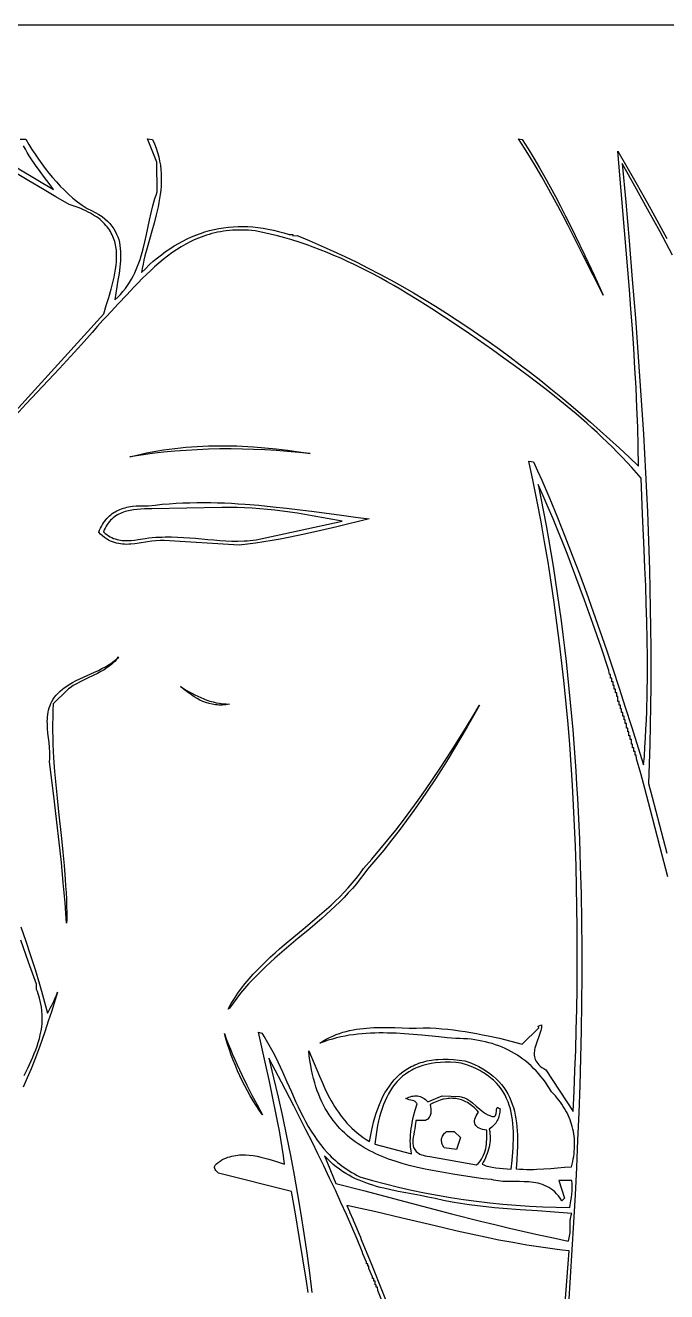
# Model space of a CAD drawing. Header units: metres. Extents: x 0 to 50, y -0.1 to 49.9.
# Drawn here: x 20.83 to 35.42, y 21.12 to 49.94 of the extents above; entities that cross this region are included whole.
import ezdxf

# ---------------------------------------------------------------- set-up
doc = ezdxf.new("R2010")
doc.units = ezdxf.units.M

msp = doc.modelspace()

# ---------------------------------------------------------------- linework, layer by layer
for points in [[(45, 49.937266), (5, 49.937266)], [(19.530532, 47.353086), (21.474527, 46.198268), (21.474527, 46.198268), (21.372394, 46.336999), (21.268986, 46.475079), (21.16598, 46.613529), (21.065055, 46.753365), (20.967887, 46.895607), (20.921237, 46.967948), (20.876155, 47.041273), (20.832851, 47.115708), (20.791535, 47.191382)], [(20.715706, 47.346952), (20.843229, 47.344256), (20.843229, 47.344256), (20.912803, 47.228503), (20.983828, 47.114349), (21.056495, 47.00194), (21.130997, 46.891423), (21.207525, 46.782945), (21.28627, 46.676652), (21.367422, 46.57269), (21.451175, 46.471208), (21.537719, 46.37235), (21.627245, 46.276265), (21.719945, 46.183099), (21.816011, 46.092998), (21.915633, 46.006109), (22.019003, 45.922578), (22.126313, 45.842554), (22.237754, 45.766181), (22.237754, 45.766181), (22.33397, 45.723753), (22.42224, 45.679067), (22.502863, 45.632206), (22.576142, 45.58325), (22.642376, 45.532279), (22.701867, 45.479375), (22.754917, 45.424618), (22.801825, 45.368089), (22.842893, 45.309869), (22.878421, 45.250039), (22.908711, 45.188678), (22.934064, 45.125869), (22.95478, 45.061692), (22.971161, 44.996227), (22.983507, 44.929556), (22.99212, 44.861759), (22.997299, 44.792916), (22.999347, 44.72311), (22.998565, 44.652419), (22.995252, 44.580926), (22.98971, 44.508711), (22.982241, 44.435855), (22.962721, 44.288542), (22.939101, 44.139634), (22.913787, 43.989775), (22.889188, 43.839614), (22.867711, 43.689795), (22.867711, 43.689795), (22.933888, 43.751385), (22.995583, 43.814862), (23.053012, 43.880137), (23.106392, 43.947119), (23.155938, 44.015718), (23.201865, 44.085844), (23.244391, 44.157406), (23.283731, 44.230316), (23.3201, 44.304482), (23.353715, 44.379816), (23.384792, 44.456225), (23.413545, 44.533622), (23.440192, 44.611915), (23.464948, 44.691015), (23.48803, 44.770831), (23.509651, 44.851274), (23.549381, 45.013679), (23.585866, 45.177509), (23.656004, 45.506562), (23.693113, 45.670345), (23.733884, 45.832672), (23.756182, 45.913064), (23.780044, 45.992821), (23.805685, 46.071855), (23.83332, 46.150074), (23.822209, 46.825262), (23.613512, 47.353766), (23.722715, 47.33881), (23.722715, 47.33881), (23.767126, 47.239899), (23.805405, 47.141577), (23.83783, 47.043812), (23.864675, 46.946575), (23.886217, 46.849832), (23.902733, 46.753553), (23.914497, 46.657706), (23.921787, 46.56226), (23.924877, 46.467184), (23.924044, 46.372445), (23.919564, 46.278013), (23.911714, 46.183856), (23.900768, 46.089944), (23.887003, 45.996243), (23.870695, 45.902724), (23.85212, 45.809355), (23.831555, 45.716103), (23.809274, 45.622939), (23.760671, 45.436745), (23.708519, 45.250522), (23.655028, 45.064018), (23.602404, 44.876983), (23.552856, 44.689165), (23.529926, 44.594884), (23.508592, 44.500314), (23.489132, 44.405422), (23.47182, 44.310177), (23.47182, 44.310177), (23.561194, 44.399601), (23.651557, 44.485135), (23.742911, 44.566764), (23.835259, 44.644476), (23.928603, 44.718258), (24.022946, 44.788098), (24.11829, 44.853982), (24.214636, 44.915898), (24.311989, 44.973833), (24.41035, 45.027775), (24.509721, 45.07771), (24.610105, 45.123626), (24.711504, 45.16551), (24.813921, 45.203349), (24.917358, 45.237131), (25.021818, 45.266842), (25.127302, 45.29247), (25.233813, 45.314002), (25.341354, 45.331425), (25.449927, 45.344727), (25.559535, 45.353895), (25.670179, 45.358915), (25.781862, 45.359776), (25.894587, 45.356464), (26.008356, 45.348967), (26.123171, 45.337272), (26.239035, 45.321366), (26.35595, 45.301236), (26.473918, 45.276869), (26.592943, 45.248253), (26.713025, 45.215376), (26.834168, 45.178223), (26.917749, 45.178553), (26.917749, 45.150666), (27.013397, 45.154382), (27.013397, 45.154382), (27.289245, 45.040027), (27.562479, 44.921892), (27.833148, 44.800034), (28.101299, 44.67451), (28.366979, 44.545377), (28.630236, 44.412693), (28.891117, 44.276514), (29.149668, 44.136898), (29.405937, 43.993901), (29.659973, 43.847582), (29.91182, 43.697996), (30.161528, 43.545202), (30.409143, 43.389256), (30.654713, 43.230215), (30.898284, 43.068137), (31.139904, 42.903078), (31.379621, 42.735097), (31.617481, 42.564249), (31.853532, 42.390593), (32.087821, 42.214184), (32.320396, 42.035081), (32.551303, 41.853341), (32.780589, 41.66902), (33.008303, 41.482176), (33.234492, 41.292866), (33.459202, 41.101147), (33.68248, 40.907076), (33.904375, 40.710711), (34.124934, 40.512107), (34.344203, 40.311324), (34.56223, 40.108417), (34.779062, 39.903444), (34.779062, 39.903444), (34.771337, 40.349319), (34.758661, 40.795336), (34.741471, 41.241525), (34.720205, 41.687916), (34.695301, 42.134537), (34.667198, 42.58142), (34.636332, 43.028594), (34.603142, 43.476089), (34.568066, 43.923934), (34.531543, 44.37216), (34.455902, 45.269872), (34.379724, 46.169464), (34.306511, 47.071174), (34.306511, 47.071174), (34.684244, 46.413184), (34.871178, 46.083289), (35.056708, 45.752738), (35.240749, 45.42149), (35.423216, 45.089504)], [(32.04598, 47.352069), (32.128729, 47.337699), (32.128729, 47.337699), (32.26445, 47.125704), (32.396172, 46.911888), (32.524168, 46.696376), (32.648713, 46.479293), (32.77008, 46.260762), (32.888542, 46.040908), (33.004375, 45.819857), (33.11785, 45.597732), (33.229242, 45.374659), (33.338825, 45.150761), (33.553658, 44.700989), (33.764539, 44.249415), (33.973657, 43.797034), (33.973657, 43.797034), (33.74725, 44.249407), (33.521431, 44.702115), (33.293827, 45.153848), (33.178614, 45.378941), (33.062065, 45.603298), (32.943883, 45.826757), (32.823772, 46.049155), (32.701436, 46.270326), (32.576576, 46.490108), (32.448897, 46.708337), (32.318103, 46.924849), (32.183896, 47.139481), (32.04598, 47.352069)], [(35.547055, 44.710437), (35.267241, 45.234274), (34.983596, 45.756383), (34.696371, 46.276902), (34.40582, 46.795972), (34.40582, 46.795972), (34.484392, 45.915676), (34.560945, 45.035312), (34.634729, 44.154852), (34.704993, 43.274265), (34.770986, 42.393522), (34.831956, 41.512595), (34.860323, 41.072053), (34.887153, 40.631454), (34.912352, 40.190794), (34.935826, 39.75007), (34.957481, 39.309278), (34.977224, 38.868414), (34.99496, 38.427474), (35.010596, 37.986456), (35.024037, 37.545354), (35.035191, 37.104167), (35.043962, 36.662889), (35.050257, 36.221518), (35.053983, 35.780049), (35.055045, 35.33848), (35.05335, 34.896805), (35.048803, 34.455023), (35.041311, 34.013128), (35.03078, 33.571118), (35.017116, 33.128989), (35.000225, 32.686737), (35.000225, 32.686737), (35.087485, 32.369863), (35.172995, 32.052579), (35.256817, 31.7349), (35.339016, 31.416841), (35.419654, 31.098417)], [(20.071334, 40.570683), (22.619446, 43.372324), (22.619446, 43.372324), (22.674123, 43.558383), (22.729533, 43.744818), (22.782549, 43.930669), (22.80718, 44.023075), (22.830039, 44.114975), (22.850735, 44.206249), (22.868875, 44.296776), (22.88407, 44.386438), (22.895927, 44.475113), (22.904055, 44.562682), (22.908064, 44.649025), (22.907562, 44.734021), (22.902158, 44.817552), (22.89146, 44.899496), (22.884004, 44.939835), (22.875077, 44.979734), (22.864632, 45.019175), (22.852619, 45.058145), (22.838989, 45.096628), (22.823694, 45.13461), (22.806684, 45.172075), (22.78791, 45.209009), (22.767324, 45.245396), (22.744877, 45.281222), (22.72052, 45.31647), (22.694203, 45.351128), (22.665879, 45.385178), (22.635497, 45.418608), (22.60301, 45.4514), (22.568368, 45.483541), (22.531523, 45.515015), (22.492425, 45.545808), (22.451026, 45.575904), (22.407276, 45.605289), (22.361127, 45.633947), (22.31253, 45.661863), (22.261436, 45.689023), (22.207796, 45.715411), (22.151562, 45.741012), (22.092683, 45.765812), (22.031112, 45.789795), (21.9668, 45.812947), (21.899697, 45.835252), (21.829754, 45.856695), (21.829754, 45.856695), (21.524717, 46.034122), (21.219054, 46.214492), (20.913003, 46.397638), (20.606805, 46.583391)], [(27.260287, 21.10021), (27.22332, 21.35635), (27.145188, 21.868093), (27.062428, 22.379298), (26.976205, 22.890176), (26.887684, 23.40094), (25.224999, 23.818507), (25.224999, 23.818507), (25.191443, 23.847563), (25.166208, 23.874432), (25.14861, 23.899293), (25.137965, 23.922322), (25.13359, 23.943696), (25.1348, 23.963593), (25.140911, 23.982191), (25.151241, 23.999665), (25.165105, 24.016194), (25.18182, 24.031954), (25.221066, 24.061878), (25.263508, 24.090856), (25.303678, 24.120305), (25.303678, 24.120305), (25.348931, 24.141967), (25.394011, 24.161125), (25.43893, 24.17787), (25.483701, 24.192293), (25.528336, 24.204485), (25.572848, 24.214539), (25.617249, 24.222546), (25.661552, 24.228597), (25.705769, 24.232783), (25.749914, 24.235197), (25.793999, 24.235929), (25.838036, 24.235072), (25.926017, 24.228953), (26.013959, 24.217574), (26.101963, 24.201665), (26.190129, 24.181959), (26.278557, 24.159188), (26.36735, 24.134083), (26.546429, 24.079803), (26.728173, 24.024973), (26.728173, 24.024973), (26.701678, 24.213582), (26.672862, 24.401908), (26.641916, 24.589978), (26.609036, 24.777817), (26.574413, 24.965451), (26.538241, 25.152906), (26.462022, 25.527383), (26.381926, 25.901456), (26.299496, 26.275333), (26.133817, 27.023327), (26.207513, 27.000956), (26.207513, 27.000956), (26.276066, 26.897793), (26.341239, 26.792375), (26.403378, 26.684935), (26.462829, 26.575706), (26.519936, 26.464919), (26.575047, 26.352809), (26.628505, 26.239608), (26.680657, 26.125547), (26.782424, 25.89578), (26.883112, 25.66537), (26.985487, 25.436178), (27.03817, 25.32262), (27.092311, 25.210065), (27.148256, 25.098744), (27.20635, 24.988892), (27.266939, 24.88074), (27.330369, 24.77452), (27.396984, 24.670467), (27.46713, 24.568812), (27.541154, 24.469787), (27.6194, 24.373627), (27.702214, 24.280562), (27.745442, 24.235264), (27.789942, 24.190827), (27.835757, 24.14728), (27.882929, 24.104653), (27.931503, 24.062975), (27.981521, 24.022274), (28.033027, 23.98258), (28.086063, 23.943921), (28.140673, 23.906328), (28.196901, 23.869828), (28.254789, 23.834452), (28.31438, 23.800227), (28.375718, 23.767184), (28.438847, 23.735351), (28.438847, 23.735351), (28.730802, 23.651453), (29.023439, 23.573096), (29.316792, 23.50024), (29.610895, 23.432848), (29.905783, 23.370879), (30.20149, 23.314296), (30.49805, 23.263058), (30.795497, 23.217128), (31.093867, 23.176465), (31.393192, 23.141032), (31.693507, 23.11079), (31.994847, 23.085698), (32.297246, 23.065719), (32.600738, 23.050813), (32.905358, 23.040942), (33.211139, 23.036066), (33.211139, 23.036066), (33.237751, 23.187279), (33.249405, 23.263231), (33.258876, 23.339485), (33.265353, 23.416093), (33.268027, 23.493109), (33.266085, 23.570585), (33.258718, 23.648575), (32.963306, 23.649782), (33.096458, 23.246779), (33.030324, 23.190424), (33.030324, 23.190424), (32.992633, 23.248177), (32.953393, 23.300564), (32.91268, 23.347845), (32.87057, 23.390281), (32.82714, 23.428134), (32.782465, 23.461665), (32.736623, 23.491136), (32.689688, 23.516807), (32.641739, 23.538942), (32.59285, 23.557799), (32.543099, 23.573642), (32.492561, 23.586732), (32.441313, 23.597329), (32.389432, 23.605696), (32.336993, 23.612093), (32.284072, 23.616782), (32.177093, 23.622082), (32.069104, 23.623687), (31.85254, 23.624173), (31.745186, 23.627237), (31.692008, 23.630389), (31.639264, 23.63497), (31.58703, 23.641241), (31.535384, 23.649462), (31.484401, 23.659897), (31.434157, 23.672805), (31.24017, 23.691154), (31.24017, 23.691154), (30.897313, 23.743165), (30.555278, 23.795996), (30.385363, 23.823825), (30.216607, 23.853184), (30.049328, 23.884517), (29.883844, 23.918265), (29.720473, 23.954871), (29.559533, 23.994777), (29.401341, 24.038425), (29.246216, 24.086256), (29.094476, 24.138714), (29.019974, 24.166815), (28.946437, 24.19624), (28.873906, 24.227041), (28.80242, 24.259276), (28.732018, 24.292998), (28.66274, 24.328264), (28.594626, 24.365129), (28.527717, 24.403647), (28.46205, 24.443875), (28.397667, 24.485867), (28.334607, 24.529679), (28.27291, 24.575366), (28.212615, 24.622983), (28.153762, 24.672586), (28.096391, 24.724229), (28.040542, 24.777968), (27.986255, 24.833859), (27.933568, 24.891956), (27.882523, 24.952315), (27.833158, 25.014991), (27.785514, 25.08004), (27.739629, 25.147516), (27.695545, 25.217475), (27.6533, 25.289972), (27.612934, 25.365062), (27.574488, 25.442801), (27.538, 25.523244), (27.503511, 25.606447), (27.471061, 25.692464), (27.440688, 25.78135), (27.412433, 25.873162), (27.386335, 25.967953), (27.362435, 26.065781), (27.340772, 26.166699), (27.321386, 26.270763), (27.304316, 26.378028), (27.289602, 26.488551), (27.277284, 26.602384), (27.277284, 26.602384), (27.339318, 26.459606), (27.399801, 26.315847), (27.520235, 26.02777), (27.58225, 25.884645), (27.646839, 25.742922), (27.715034, 25.603198), (27.750806, 25.534272), (27.787866, 25.466069), (27.826344, 25.398664), (27.866368, 25.332131), (27.908066, 25.266544), (27.951569, 25.201979), (27.997005, 25.13851), (28.044502, 25.076211), (28.094191, 25.015156), (28.146199, 24.95542), (28.200657, 24.897078), (28.257692, 24.840205), (28.317433, 24.784873), (28.38001, 24.731159), (28.445552, 24.679137), (28.514187, 24.628881), (28.586045, 24.580465), (28.661254, 24.533964), (28.661254, 24.533964), (28.680722, 24.649204), (28.702352, 24.761903), (28.72624, 24.871944), (28.75248, 24.979207), (28.781167, 25.083573), (28.812396, 25.184925), (28.84626, 25.283143), (28.882856, 25.37811), (28.922278, 25.469705), (28.96462, 25.557811), (29.009977, 25.642309), (29.058444, 25.723081), (29.110116, 25.800007), (29.165087, 25.872969), (29.223452, 25.941849), (29.285306, 26.006528), (29.350743, 26.066887), (29.419859, 26.122807), (29.492748, 26.174171), (29.530636, 26.198106), (29.569504, 26.220858), (29.609362, 26.242412), (29.650223, 26.262752), (29.692098, 26.281864), (29.734999, 26.299732), (29.778938, 26.316343), (29.823927, 26.331681), (29.869977, 26.345732), (29.917101, 26.35848), (29.965311, 26.369911), (30.014617, 26.38001), (30.065033, 26.388762), (30.116569, 26.396152), (30.169238, 26.402166), (30.223052, 26.406788), (30.33416, 26.4118), (30.449988, 26.411068), (30.570631, 26.404474), (30.696184, 26.3919), (30.826742, 26.373226), (30.826742, 26.373226), (30.938384, 26.333397), (31.043209, 26.290247), (31.141414, 26.243871), (31.233196, 26.194362), (31.31875, 26.141816), (31.398272, 26.086327), (31.47196, 26.027987), (31.54001, 25.966893), (31.602618, 25.903137), (31.65998, 25.836815), (31.712294, 25.76802), (31.759754, 25.696846), (31.802558, 25.623389), (31.840902, 25.547741), (31.874983, 25.469997), (31.904997, 25.390251), (31.93114, 25.308598), (31.953608, 25.225132), (31.972599, 25.139946), (31.988308, 25.053136), (32.000931, 24.964795), (32.010666, 24.875017), (32.017709, 24.783897), (32.022256, 24.691529), (32.024503, 24.598007), (32.024647, 24.503425), (32.022884, 24.407878), (32.01941, 24.311459), (32.008118, 24.116384), (31.992341, 23.918954), (31.992341, 23.918954), (32.071196, 23.910876), (32.149973, 23.90542), (32.228682, 23.902328), (32.307336, 23.901339), (32.385946, 23.902194), (32.464525, 23.904632), (32.621635, 23.91322), (32.778762, 23.925026), (32.936, 23.937968), (33.093445, 23.94997), (33.251192, 23.958952), (33.251192, 23.958952), (33.266826, 24.019752), (33.280524, 24.080092), (33.292288, 24.13997), (33.302119, 24.199383), (33.31002, 24.25833), (33.315993, 24.316807), (33.32004, 24.374813), (33.322162, 24.432346), (33.322362, 24.489402), (33.320642, 24.545981), (33.317004, 24.602078), (33.311449, 24.657693), (33.303981, 24.712823), (33.2946, 24.767465), (33.283309, 24.821618), (33.27011, 24.875278), (33.255004, 24.928444), (33.237994, 24.981114), (33.219082, 25.033284), (33.19827, 25.084954), (33.17556, 25.136119), (33.150954, 25.186779), (33.124453, 25.236931), (33.096061, 25.286572), (33.065778, 25.3357), (33.033607, 25.384313), (32.99955, 25.432409), (32.963608, 25.479985), (32.925785, 25.527039), (32.886082, 25.573569), (32.8445, 25.619573), (32.801042, 25.665047), (32.801042, 25.665047), (32.754752, 25.740985), (32.706978, 25.814385), (32.657728, 25.885256), (32.60701, 25.953608), (32.554831, 26.01945), (32.501199, 26.082792), (32.446121, 26.143643), (32.389605, 26.202012), (32.331658, 26.257909), (32.272289, 26.311344), (32.211504, 26.362325), (32.149311, 26.410862), (32.085718, 26.456965), (32.020733, 26.500642), (31.954362, 26.541904), (31.886614, 26.580759), (31.817496, 26.617218), (31.747015, 26.651289), (31.67518, 26.682982), (31.601997, 26.712306), (31.527475, 26.739271), (31.451621, 26.763886), (31.374442, 26.78616), (31.295946, 26.806103), (31.216141, 26.823725), (31.135034, 26.839034), (31.052632, 26.852041), (30.968944, 26.862754), (30.883977, 26.871183), (30.797739, 26.877337), (30.710236, 26.881226), (30.621478, 26.88286), (30.621478, 26.88286), (30.427815, 26.899457), (30.233951, 26.91782), (29.84582, 26.955656), (29.651656, 26.973035), (29.457494, 26.987991), (29.263384, 26.999476), (29.069379, 27.006445), (28.972431, 27.007907), (28.875529, 27.007848), (28.778678, 27.006136), (28.681885, 27.002639), (28.585156, 26.997228), (28.488498, 26.989771), (28.391917, 26.980138), (28.295419, 26.968197), (28.199011, 26.953817), (28.102699, 26.936868), (28.00649, 26.917219), (27.910389, 26.894738), (27.814404, 26.869296), (27.718541, 26.84076), (27.622805, 26.809), (27.527204, 26.773886), (27.527204, 26.773886), (27.600463, 26.820977), (27.67433, 26.863865), (27.748778, 26.902736), (27.82378, 26.937778), (27.899309, 26.969179), (27.975337, 26.997128), (28.051839, 27.021811), (28.128785, 27.043417), (28.206151, 27.062134), (28.283908, 27.078149), (28.36203, 27.09165), (28.440489, 27.102825), (28.519258, 27.111863), (28.598311, 27.118949), (28.677621, 27.124274), (28.757159, 27.128023), (28.916817, 27.13155), (29.077067, 27.131032), (29.237693, 27.127972), (29.39848, 27.123873), (29.55921, 27.120237), (29.719667, 27.118566), (29.879636, 27.120365), (29.959369, 27.123034), (30.038899, 27.127134), (30.038899, 27.127134), (30.172318, 27.117134), (30.305296, 27.105083), (30.437857, 27.091042), (30.570025, 27.075076), (30.701824, 27.057245), (30.833278, 27.037614), (30.96441, 27.016244), (31.095244, 26.993198), (31.225804, 26.968538), (31.356115, 26.942327), (31.616081, 26.885504), (31.875332, 26.823228), (32.13406, 26.755999), (32.509558, 27.120542), (32.49649, 27.161283), (32.57101, 27.193916), (32.57101, 27.193916), (32.570174, 27.161294), (32.56697, 27.128487), (32.561658, 27.095517), (32.554502, 27.062407), (32.535703, 26.995853), (32.512671, 26.929001), (32.462296, 26.795113), (32.439148, 26.728431), (32.420158, 26.662159), (32.412876, 26.629232), (32.407421, 26.596474), (32.404053, 26.563908), (32.403036, 26.531554), (32.404631, 26.499436), (32.4091, 26.467576), (32.416706, 26.435994), (32.427711, 26.404715), (32.442376, 26.373759), (32.460965, 26.34315), (32.48374, 26.312908), (32.510962, 26.283057), (32.542894, 26.253617), (32.579798, 26.224612), (32.621936, 26.196064), (32.66957, 26.167995), (33.291026, 25.219934), (33.291026, 25.219934), (33.312376, 25.685411), (33.331114, 26.150755), (33.34716, 26.615959), (33.360435, 27.081017), (33.370859, 27.545924), (33.378353, 28.010672), (33.382838, 28.475257), (33.384234, 28.939671), (33.382463, 29.403908), (33.377444, 29.867962), (33.3691, 30.331828), (33.35735, 30.795499), (33.342114, 31.258968), (33.323315, 31.72223), (33.300872, 32.185278), (33.274707, 32.648106), (33.244739, 33.110709), (33.210891, 33.573079), (33.173081, 34.035211), (33.131232, 34.497099), (33.085263, 34.958736), (33.035096, 35.420116), (32.980651, 35.881233), (32.92185, 36.342081), (32.858611, 36.802654), (32.790858, 37.262946), (32.718509, 37.722949), (32.641486, 38.182659), (32.55971, 38.642069), (32.473101, 39.101173), (32.38158, 39.559964), (32.285067, 40.018437), (32.387712, 40.006895), (32.387712, 40.006895), (32.48209, 39.796431), (32.574999, 39.585517), (32.756585, 39.162379), (32.932813, 38.737574), (33.104028, 38.311194), (33.270576, 37.883332), (33.432801, 37.454079), (33.591047, 37.023529), (33.745659, 36.591773), (33.896982, 36.158904), (34.04536, 35.725014), (34.191139, 35.290196), (34.334662, 34.854541), (34.476275, 34.418143), (34.616323, 33.981094), (34.893098, 33.105409), (34.893098, 33.105409), (34.909144, 33.30923), (34.923305, 33.513054), (34.935653, 33.716881), (34.946262, 33.920712), (34.955207, 34.124545), (34.96256, 34.328383), (34.972784, 34.736067), (34.977525, 35.143767), (34.977369, 35.551481), (34.972906, 35.95921), (34.964722, 36.366956), (34.953407, 36.774718), (34.939548, 37.182497), (34.923733, 37.590293), (34.906551, 37.998107), (34.870437, 38.813792), (34.835911, 39.629555), (34.835911, 39.629555), (34.730477, 39.751796), (34.623499, 39.872221), (34.515025, 39.990886), (34.405103, 40.107848), (34.293779, 40.223162), (34.181102, 40.336885), (34.067118, 40.449072), (33.951877, 40.559779), (33.835425, 40.669062), (33.71781, 40.776977), (33.59908, 40.883581), (33.479282, 40.988929), (33.358464, 41.093077), (33.236673, 41.196081), (32.990365, 41.398882), (32.740738, 41.597779), (32.488173, 41.793221), (32.233051, 41.985655), (31.975754, 42.175529), (31.716662, 42.363291), (31.456156, 42.549388), (30.932425, 42.918382), (30.932425, 42.918382), (30.649033, 43.109657), (30.364612, 43.298785), (30.078779, 43.48494), (29.791153, 43.667297), (29.50135, 43.84503), (29.355513, 43.931904), (29.208989, 44.017314), (29.061729, 44.101154), (28.913686, 44.183323), (28.764812, 44.263716), (28.615059, 44.342231), (28.46438, 44.418765), (28.312726, 44.493214), (28.16005, 44.565476), (28.006305, 44.635446), (27.851441, 44.703022), (27.695412, 44.768101), (27.538169, 44.830579), (27.379665, 44.890354), (27.219852, 44.947321), (27.058682, 45.001379), (26.896107, 45.052423), (26.73208, 45.10035), (26.566552, 45.145058), (26.399476, 45.186443), (26.230805, 45.224402), (26.060489, 45.258832), (26.060489, 45.258832), (25.982714, 45.266941), (25.906166, 45.272979), (25.830822, 45.276983), (25.75666, 45.278992), (25.683655, 45.279047), (25.611786, 45.277185), (25.541028, 45.273447), (25.471358, 45.26787), (25.402754, 45.260495), (25.335192, 45.251361), (25.268648, 45.240506), (25.2031, 45.227969), (25.138524, 45.213791), (25.074898, 45.198009), (25.012198, 45.180663), (24.9504, 45.161792), (24.889482, 45.141435), (24.829421, 45.119632), (24.770192, 45.096421), (24.711774, 45.071842), (24.654142, 45.045933), (24.597274, 45.018734), (24.485736, 44.960622), (24.376973, 44.897817), (24.270801, 44.830634), (24.167034, 44.759385), (24.065485, 44.684383), (23.96597, 44.605941), (23.868303, 44.524371), (23.772297, 44.439987), (23.677769, 44.353102), (23.584531, 44.264027), (23.492399, 44.173077), (23.401186, 44.080564), (23.310707, 43.986801), (23.131209, 43.796776), (22.952421, 43.605506), (22.772855, 43.415493), (22.682318, 43.32174), (22.591029, 43.229241), (22.591029, 43.229241), (22.471713, 43.088933), (22.351169, 42.949665), (22.106874, 42.673843), (21.859104, 42.400954), (21.608819, 42.130178), (21.104542, 41.591684), (20.85247, 41.322327), (20.601721, 41.051802)], [(27.308074, 40.191652), (27.308074, 40.191652), (27.051204, 40.218437), (26.79441, 40.241502), (26.537693, 40.260747), (26.281057, 40.276074), (26.024503, 40.287386), (25.768032, 40.294583), (25.511648, 40.297567), (25.255351, 40.296241), (24.999145, 40.290505), (24.74303, 40.280261), (24.487009, 40.265412), (24.231085, 40.245858), (23.975258, 40.221502), (23.719532, 40.192245), (23.463907, 40.157989), (23.208387, 40.118635), (23.208387, 40.118635), (23.335896, 40.150622), (23.463453, 40.18024), (23.591058, 40.207533), (23.718709, 40.232548), (23.846406, 40.255329), (23.974148, 40.275921), (24.101933, 40.294371), (24.229761, 40.310723), (24.357631, 40.325022), (24.485542, 40.337315), (24.613493, 40.347646), (24.741483, 40.35606), (24.869511, 40.362603), (24.997577, 40.36732), (25.125679, 40.370256), (25.253816, 40.371458), (25.381988, 40.370969), (25.510193, 40.368836), (25.638431, 40.365103), (25.766701, 40.359816), (26.023332, 40.344762), (26.280078, 40.324035), (26.536933, 40.297998), (26.793889, 40.267014), (27.050939, 40.231444), (27.308074, 40.191652)], [(35.441485, 30.556649), (35.271856, 31.230332), (35.097397, 31.902882), (34.917724, 32.57421), (34.825813, 32.909387), (34.732456, 33.244226), (34.726263, 33.326435), (34.698376, 33.326435), (34.698376, 33.410097), (34.670488, 33.410097), (34.670488, 33.493759), (34.642601, 33.493759), (34.642601, 33.577421), (34.614713, 33.577421), (34.614713, 33.688971), (34.586826, 33.688971), (34.586826, 33.772633), (34.558938, 33.772633), (34.558938, 33.856295), (34.531051, 33.856295), (34.531051, 33.939957), (34.503163, 33.939957), (34.503163, 34.051506), (34.475275, 34.051506), (34.475275, 34.135168), (34.447388, 34.135168), (34.447388, 34.21883), (34.4195, 34.21883), (34.4195, 34.302492), (34.391613, 34.302492), (34.391613, 34.386154), (34.363725, 34.386154), (34.363725, 34.469816), (34.335838, 34.469816), (34.335838, 34.553478), (34.30795, 34.553478), (34.30795, 34.665027), (34.280063, 34.665027), (34.280063, 34.748689), (34.252175, 34.748689), (34.252175, 34.832351), (34.224287, 34.832351), (34.224287, 34.916013), (34.1964, 34.916013), (34.1964, 34.999676), (34.168512, 34.999676), (34.168512, 35.083338), (34.140625, 35.083338), (34.140625, 35.167), (34.112737, 35.167), (34.104443, 35.252743), (34.104443, 35.252743), (33.923363, 35.789519), (33.738593, 36.324601), (33.549108, 36.857758), (33.452277, 37.123542), (33.353883, 37.388758), (33.253798, 37.653378), (33.151894, 37.917372), (33.048042, 38.180712), (32.942115, 38.443368), (32.833984, 38.705312), (32.723522, 38.966515), (32.610599, 39.226948), (32.495089, 39.486583), (32.495089, 39.486583), (32.55722, 39.177061), (32.616997, 38.86747), (32.674452, 38.557811), (32.729618, 38.248085), (32.782527, 37.938292), (32.833214, 37.628435), (32.881711, 37.318513), (32.928051, 37.008528), (32.972267, 36.698481), (33.014392, 36.388372), (33.05446, 36.078204), (33.092503, 35.767975), (33.128554, 35.457689), (33.162646, 35.147345), (33.194812, 34.836944), (33.225086, 34.526489), (33.2535, 34.215978), (33.280088, 33.905415), (33.304882, 33.594798), (33.327915, 33.28413), (33.349221, 32.973412), (33.368832, 32.662644), (33.386782, 32.351827), (33.403104, 32.040963), (33.41783, 31.730052), (33.430993, 31.419095), (33.442627, 31.108094), (33.452765, 30.797048), (33.468684, 30.174831), (33.479013, 29.55245), (33.484018, 28.929913), (33.483961, 28.307229), (33.479109, 27.684405), (33.469724, 27.061448), (33.456071, 26.438368), (33.438414, 25.815171), (33.417017, 25.191865), (33.392146, 24.568458), (33.364062, 23.944958), (33.333032, 23.321373), (33.299319, 22.69771), (33.263188, 22.073978), (33.224902, 21.450184), (33.184725, 20.826335)], [(28.651241, 38.70581), (28.651241, 38.70581), (27.918264, 38.528513), (27.551124, 38.441676), (27.183, 38.35869), (26.998439, 38.319261), (26.813477, 38.281539), (26.628062, 38.245772), (26.442143, 38.212208), (26.255667, 38.181094), (26.068583, 38.152678), (25.880839, 38.127209), (25.692384, 38.104935), (23.989869, 38.211868), (23.989869, 38.211868), (23.943236, 38.212957), (23.896392, 38.21222), (23.802159, 38.206119), (23.707345, 38.195275), (23.612123, 38.181396), (23.421159, 38.15137), (23.325765, 38.138641), (23.230662, 38.129714), (23.183274, 38.12721), (23.136024, 38.126297), (23.088935, 38.127189), (23.042027, 38.1301), (22.995324, 38.135243), (22.948845, 38.142831), (22.902614, 38.153079), (22.856653, 38.1662), (22.810982, 38.182408), (22.765624, 38.201916), (22.7206, 38.224937), (22.675933, 38.251687), (22.631644, 38.282377), (22.587755, 38.317222), (22.544288, 38.356436), (22.501265, 38.400232), (22.501265, 38.400232), (22.520128, 38.447335), (22.540331, 38.492153), (22.561846, 38.534731), (22.584643, 38.575116), (22.608695, 38.613352), (22.633971, 38.649488), (22.660443, 38.683567), (22.688083, 38.715637), (22.716862, 38.745744), (22.746751, 38.773932), (22.777722, 38.80025), (22.809744, 38.824741), (22.842791, 38.847453), (22.876833, 38.868432), (22.91184, 38.887723), (22.947786, 38.905373), (22.984639, 38.921427), (23.022373, 38.935932), (23.060958, 38.948933), (23.100366, 38.960477), (23.140567, 38.97061), (23.181533, 38.979377), (23.265645, 38.992999), (23.352471, 39.001712), (23.441781, 39.005883), (23.533346, 39.005881), (23.626934, 39.002074), (23.626934, 39.002074), (23.785293, 39.021273), (23.94349, 39.037472), (24.101532, 39.050787), (24.259428, 39.061334), (24.417184, 39.069231), (24.574808, 39.074593), (24.732308, 39.077538), (24.889691, 39.07818), (25.046964, 39.076637), (25.204136, 39.073026), (25.361213, 39.067462), (25.518203, 39.060063), (25.675113, 39.050943), (25.831951, 39.040221), (26.145442, 39.014433), (26.458733, 38.983629), (26.771887, 38.948742), (27.084961, 38.910701), (27.398016, 38.87044), (28.024308, 38.786979), (28.337664, 38.745643), (28.651241, 38.70581)], [(22.606045, 38.409589), (22.606045, 38.409589), (22.644255, 38.376679), (22.682681, 38.347338), (22.721313, 38.321397), (22.760137, 38.298685), (22.799143, 38.279033), (22.838319, 38.262274), (22.877653, 38.248236), (22.917132, 38.236751), (22.956746, 38.22765), (22.996483, 38.220764), (23.036331, 38.215923), (23.076277, 38.212958), (23.116311, 38.2117), (23.156421, 38.211979), (23.236819, 38.216474), (23.317378, 38.225089), (23.398004, 38.236469), (23.559079, 38.262112), (23.63934, 38.273667), (23.719292, 38.282573), (23.798839, 38.287475), (23.838432, 38.288001), (23.877888, 38.28702), (23.877888, 38.28702), (23.946891, 38.291285), (24.015856, 38.294065), (24.153685, 38.295607), (24.291399, 38.292525), (24.429021, 38.285696), (24.566577, 38.275997), (24.704089, 38.264306), (24.979077, 38.238459), (25.1166, 38.226058), (25.254175, 38.215175), (25.391824, 38.206689), (25.529573, 38.201476), (25.667444, 38.200415), (25.805461, 38.204383), (25.874531, 38.208528), (25.943648, 38.214258), (26.012812, 38.221685), (26.082028, 38.230917), (28.035633, 38.651945), (28.035633, 38.651945), (27.696955, 38.715369), (27.357888, 38.776272), (27.188123, 38.805076), (27.01816, 38.832406), (26.847964, 38.857981), (26.677501, 38.88152), (26.506738, 38.902742), (26.335641, 38.921365), (26.164175, 38.937108), (25.992307, 38.949691), (25.820004, 38.958831), (25.64723, 38.964248), (25.473954, 38.965661), (25.30014, 38.962788), (23.71125, 38.93534), (23.71125, 38.93534), (23.625617, 38.934899), (23.540684, 38.933133), (23.456774, 38.929401), (23.37421, 38.923059), (23.293315, 38.913465), (23.214413, 38.899977), (23.137825, 38.881953), (23.100501, 38.871039), (23.063877, 38.858749), (23.027993, 38.845005), (22.99289, 38.829725), (22.958608, 38.812828), (22.925187, 38.794236), (22.892669, 38.773867), (22.861093, 38.751641), (22.8305, 38.727478), (22.800929, 38.701298), (22.772423, 38.67302), (22.74502, 38.642563), (22.718761, 38.609849), (22.693687, 38.574795), (22.669838, 38.537323), (22.647255, 38.497351), (22.625977, 38.4548), (22.606045, 38.409589)], [(22.953251, 35.565499), (22.953251, 35.565499), (22.924824, 35.52915), (22.8952, 35.494667), (22.864446, 35.461948), (22.832629, 35.430888), (22.799815, 35.401381), (22.766071, 35.373325), (22.731464, 35.346614), (22.696061, 35.321144), (22.62313, 35.27351), (22.547812, 35.229589), (22.47064, 35.188546), (22.392147, 35.149545), (22.233332, 35.074335), (22.154076, 35.036455), (22.075631, 34.99728), (21.998532, 34.955973), (21.923311, 34.911702), (21.850501, 34.86363), (21.815167, 34.837908), (21.780635, 34.810923), (21.466909, 34.498171), (21.466909, 34.498171), (21.45944, 34.34361), (21.45473, 34.189228), (21.452612, 34.035015), (21.452921, 33.880961), (21.455492, 33.727054), (21.460159, 33.573285), (21.466757, 33.419643), (21.475121, 33.266117), (21.496482, 32.95937), (21.522921, 32.652961), (21.553113, 32.346805), (21.585735, 32.040818), (21.652977, 31.429011), (21.68495, 31.123023), (21.71406, 30.816864), (21.738984, 30.510452), (21.749463, 30.357123), (21.758399, 30.2037), (21.765626, 30.050171), (21.77098, 29.896525), (21.774295, 29.742753), (21.775406, 29.588843), (21.766986, 29.503807), (21.766986, 29.503807), (21.751657, 29.73484), (21.73458, 29.965691), (21.715884, 30.196376), (21.695697, 30.426912), (21.651367, 30.887605), (21.602619, 31.347901), (21.550484, 31.807934), (21.495989, 32.267839), (21.384041, 33.187794), (21.384041, 33.187794), (21.388026, 33.240125), (21.389926, 33.292802), (21.389983, 33.345783), (21.388438, 33.399027), (21.38151, 33.50614), (21.371075, 33.61381), (21.347414, 33.8295), (21.338054, 33.936858), (21.332916, 34.043452), (21.332535, 34.096359), (21.333935, 34.148951), (21.337357, 34.201187), (21.343042, 34.253025), (21.351233, 34.304424), (21.362171, 34.355343), (21.376097, 34.40574), (21.393254, 34.455574), (21.413881, 34.504805), (21.438223, 34.553389), (21.466518, 34.601287), (21.499011, 34.648457), (21.535941, 34.694858), (21.577551, 34.740448), (21.624082, 34.785186), (21.675775, 34.829031), (21.675775, 34.829031), (21.712243, 34.858255), (21.74953, 34.886018), (21.826327, 34.937586), (21.905687, 34.984582), (21.987133, 35.027856), (22.070187, 35.068255), (22.154371, 35.106627), (22.324219, 35.180685), (22.408927, 35.218067), (22.492853, 35.256815), (22.575521, 35.297778), (22.656452, 35.341804), (22.735168, 35.389741), (22.773547, 35.415441), (22.811192, 35.442437), (22.848045, 35.470834), (22.884046, 35.50074), (22.919134, 35.532259), (22.953251, 35.565499)], [(25.47511, 34.491284), (25.47511, 34.491284), (25.433148, 34.483191), (25.391823, 34.476918), (25.351116, 34.472414), (25.311013, 34.46963), (25.271494, 34.468518), (25.232543, 34.469029), (25.194143, 34.471114), (25.156276, 34.474723), (25.118926, 34.479809), (25.082076, 34.486321), (25.009805, 34.50343), (24.939325, 34.525658), (24.870501, 34.552615), (24.803194, 34.583908), (24.737268, 34.619146), (24.672586, 34.657937), (24.60901, 34.69989), (24.546403, 34.744612), (24.484629, 34.791711), (24.423549, 34.840797), (24.363028, 34.891478), (24.363028, 34.891478), (24.491644, 34.811755), (24.556576, 34.773678), (24.622025, 34.737077), (24.688066, 34.702167), (24.754774, 34.669163), (24.822224, 34.63828), (24.890492, 34.609733), (24.959654, 34.583739), (25.029783, 34.56051), (25.100956, 34.540264), (25.173248, 34.523214), (25.246734, 34.509576), (25.32149, 34.499564), (25.39759, 34.493395), (25.47511, 34.491284)], [(31.159473, 34.468006), (31.159473, 34.468006), (31.021674, 34.220299), (30.881719, 33.974062), (30.739462, 33.729398), (30.59476, 33.486407), (30.447468, 33.245191), (30.297442, 33.005851), (30.144539, 32.768488), (29.988614, 32.533204), (29.829522, 32.300101), (29.66712, 32.069279), (29.501263, 31.840839), (29.331808, 31.614884), (29.15861, 31.391515), (28.981525, 31.170833), (28.800409, 30.952938), (28.615117, 30.737934), (28.615117, 30.737934), (28.533193, 30.623059), (28.448039, 30.511365), (28.359873, 30.402636), (28.268915, 30.296658), (28.175383, 30.193216), (28.079496, 30.092093), (27.981473, 29.993076), (27.881533, 29.895948), (27.779894, 29.800495), (27.676776, 29.706501), (27.572396, 29.613751), (27.466974, 29.522031), (27.253878, 29.340817), (27.039239, 29.161137), (26.824806, 28.981271), (26.612329, 28.799496), (26.507372, 28.707355), (26.40356, 28.614092), (26.301112, 28.51949), (26.200247, 28.423336), (26.101185, 28.325414), (26.004142, 28.225508), (25.909339, 28.123404), (25.816995, 28.018887), (25.727327, 27.91174), (25.640555, 27.80175), (25.556897, 27.688701), (25.476573, 27.572377), (25.442545, 27.549932), (25.442545, 27.549932), (25.477067, 27.612864), (25.5127, 27.674734), (25.587166, 27.795412), (25.66568, 27.912219), (25.747979, 28.025406), (25.8338, 28.135224), (25.92288, 28.241926), (26.014956, 28.345762), (26.109764, 28.446985), (26.207042, 28.545845), (26.306527, 28.642595), (26.407955, 28.737486), (26.511064, 28.83077), (26.61559, 28.922697), (26.72127, 29.01352), (26.935042, 29.19286), (27.150274, 29.370801), (27.364862, 29.549356), (27.576703, 29.730537), (27.680934, 29.822742), (27.78369, 29.916357), (27.884706, 30.011636), (27.98372, 30.108829), (28.080468, 30.208188), (28.174688, 30.309965), (28.266116, 30.41441), (28.35449, 30.521777), (28.439546, 30.632315), (28.521021, 30.746278), (28.521021, 30.746278), (28.710676, 30.961126), (28.89622, 31.178934), (29.077827, 31.399574), (29.25567, 31.622919), (29.429923, 31.848843), (29.60076, 32.07722), (29.768354, 32.307923), (29.93288, 32.540824), (30.094511, 32.775798), (30.253422, 33.012718), (30.409785, 33.251456), (30.563774, 33.491888), (30.715564, 33.733885), (30.865328, 33.977322), (31.01324, 34.222071), (31.159473, 34.468006)], [(20.733275, 29.419917), (20.842526, 29.097182), (20.949314, 28.773347), (21.052712, 28.448089), (21.151795, 28.121089), (21.199428, 27.956836), (21.245636, 27.792028), (21.290302, 27.626623), (21.33331, 27.460583), (21.33331, 27.460583), (21.366083, 27.513711), (21.398103, 27.568606), (21.429124, 27.625234), (21.458902, 27.683558), (21.487192, 27.743546), (21.513748, 27.805162), (21.538325, 27.868371), (21.560678, 27.93314), (21.560678, 27.93314), (21.424694, 27.491992), (21.354733, 27.27234), (21.282781, 27.053638), (21.208332, 26.836137), (21.130877, 26.620088), (21.049908, 26.405742), (20.96492, 26.193351), (20.875403, 25.983166), (20.780849, 25.775438)], [(20.805238, 26.038264), (20.886776, 26.203568), (20.964782, 26.369623), (21.001667, 26.453125), (21.036715, 26.537048), (21.069608, 26.621467), (21.10003, 26.706462), (21.127662, 26.792109), (21.152187, 26.878486), (21.173286, 26.965671), (21.190642, 27.053741), (21.203937, 27.142772), (21.212854, 27.232844), (21.217074, 27.324034), (21.216279, 27.416418), (21.210153, 27.510074), (21.198376, 27.605081), (21.180632, 27.701514), (21.156602, 27.799453), (21.142131, 27.849011), (21.125969, 27.898974), (21.108077, 27.949352), (21.088415, 28.000155), (21.089075, 28.115004), (21.089075, 28.115004), (20.907855, 28.616962), (20.729632, 29.119603)], [(25.358654, 26.997274), (25.358654, 26.997274), (25.402318, 26.876367), (25.447769, 26.756326), (25.494923, 26.637111), (25.543697, 26.518681), (25.594007, 26.400996), (25.645769, 26.284015), (25.753316, 26.052004), (25.865669, 25.822322), (25.982159, 25.594647), (26.102117, 25.368653), (26.224875, 25.144017), (26.224875, 25.144017), (26.150088, 25.249834), (26.078415, 25.357161), (26.009777, 25.46596), (25.944097, 25.576193), (25.8813, 25.687823), (25.821307, 25.800814), (25.764041, 25.915126), (25.709425, 26.030724), (25.657383, 26.147569), (25.607836, 26.265624), (25.560709, 26.384852), (25.515923, 26.505215), (25.473401, 26.626676), (25.433067, 26.749198), (25.394844, 26.872743), (25.358654, 26.997274)], [(29.03528, 20.667124), (28.851831, 21.143128), (28.84199, 21.223331), (28.814103, 21.223331), (28.814103, 21.279106), (28.786215, 21.279106), (28.786215, 21.362768), (28.758327, 21.362768), (28.758327, 21.418543), (28.73044, 21.418543), (28.73044, 21.459553), (28.646777, 21.645742), (28.646777, 21.697416), (28.61889, 21.697416), (28.61889, 21.753191), (28.591002, 21.753191), (28.591002, 21.794201), (28.50734, 21.98039), (28.494833, 22.032737), (28.494833, 22.032737), (28.377649, 22.314803), (28.257639, 22.595423), (28.134959, 22.874704), (28.009766, 23.152752), (27.882218, 23.429671), (27.752473, 23.705569), (27.620687, 23.98055), (27.487018, 24.25472), (27.351623, 24.528185), (27.21466, 24.801051), (26.936658, 25.345408), (26.654272, 25.888636), (26.368759, 26.431582), (26.368759, 26.431582), (26.477119, 25.989976), (26.580406, 25.547896), (26.678693, 25.105344), (26.77205, 24.662322), (26.860551, 24.218832), (26.944265, 23.774875), (27.023265, 23.330452), (27.097621, 22.885566), (27.167406, 22.440217), (27.232691, 21.994408), (27.293547, 21.54814), (27.350046, 21.101414)], [(28.778876, 24.479266), (29.615449, 24.258585), (29.615449, 24.258585), (29.603063, 24.331977), (29.594369, 24.404798), (29.58915, 24.477095), (29.58719, 24.548916), (29.588273, 24.620308), (29.592183, 24.69132), (29.598705, 24.761997), (29.607621, 24.832389), (29.618717, 24.902542), (29.631776, 24.972504), (29.646582, 25.042323), (29.66292, 25.112045), (29.699325, 25.251393), (29.739263, 25.390926), (29.739263, 25.390926), (29.730928, 25.408332), (29.720922, 25.423115), (29.709388, 25.43556), (29.696473, 25.445951), (29.682323, 25.454571), (29.667083, 25.461707), (29.633917, 25.472659), (29.560923, 25.489252), (29.523428, 25.499443), (29.504941, 25.506008), (29.486822, 25.513932), (29.486822, 25.513932), (29.52033, 25.530872), (29.553564, 25.545194), (29.586516, 25.556846), (29.619181, 25.565775), (29.651551, 25.57193), (29.68362, 25.575258), (29.71538, 25.575708), (29.746824, 25.573228), (29.777947, 25.567765), (29.80874, 25.559267), (29.839197, 25.547684), (29.869311, 25.532962), (29.899075, 25.515049), (29.928482, 25.493894), (29.957526, 25.469445), (29.986198, 25.44165), (30.309233, 25.573756), (30.712772, 25.563575), (30.712772, 25.563575), (30.740883, 25.557224), (30.768073, 25.549453), (30.819934, 25.530017), (30.868832, 25.505997), (30.915248, 25.478122), (30.959659, 25.447122), (31.002547, 25.413727), (31.085664, 25.34267), (31.168432, 25.27079), (31.210884, 25.236365), (31.254686, 25.203923), (31.300317, 25.174194), (31.348257, 25.147908), (31.398985, 25.125793), (31.425544, 25.116529), (31.452979, 25.108581), (31.452979, 25.108581), (31.465902, 25.104966), (31.477403, 25.103374), (31.487586, 25.103682), (31.496559, 25.105767), (31.504425, 25.109506), (31.511292, 25.114776), (31.522448, 25.129418), (31.530873, 25.148708), (31.537414, 25.171663), (31.54822, 25.224627), (31.54822, 25.224627), (31.548439, 25.26249), (31.552577, 25.287713), (31.555937, 25.296173), (31.560063, 25.302176), (31.564882, 25.30596), (31.570323, 25.307758), (31.576314, 25.307804), (31.582784, 25.306335), (31.596873, 25.299788), (31.627643, 25.278832), (31.627643, 25.278832), (31.626404, 25.241042), (31.623208, 25.204574), (31.618072, 25.169404), (31.611015, 25.135509), (31.602053, 25.102862), (31.591205, 25.071441), (31.578487, 25.04122), (31.563916, 25.012176), (31.547512, 24.984283), (31.52929, 24.957518), (31.509268, 24.931856), (31.487465, 24.907272), (31.463897, 24.883742), (31.438581, 24.861242), (31.411536, 24.839748), (31.382779, 24.819234), (31.382779, 24.819234), (31.392221, 24.766323), (31.398643, 24.714011), (31.402128, 24.662252), (31.402763, 24.611001), (31.400631, 24.560212), (31.395817, 24.50984), (31.388405, 24.45984), (31.37848, 24.410165), (31.366127, 24.360772), (31.35143, 24.311613), (31.334474, 24.262645), (31.315344, 24.213821), (31.294123, 24.165097), (31.270897, 24.116426), (31.24575, 24.067764), (31.218767, 24.019064), (31.218767, 24.019064), (31.255332, 24.002922), (31.292656, 23.989004), (31.330711, 23.977098), (31.369472, 23.966994), (31.408914, 23.958479), (31.449009, 23.951343), (31.531056, 23.940363), (31.615405, 23.932365), (31.701848, 23.925659), (31.790176, 23.918556), (31.88018, 23.909367), (31.88018, 23.909367), (31.900649, 24.103041), (31.917391, 24.294916), (31.923798, 24.389915), (31.928593, 24.484149), (31.931551, 24.577513), (31.932444, 24.669901), (31.931047, 24.761208), (31.927133, 24.851328), (31.920475, 24.940157), (31.910847, 25.02759), (31.898023, 25.11352), (31.881777, 25.197844), (31.861881, 25.280455), (31.838109, 25.361249), (31.810235, 25.44012), (31.778033, 25.516963), (31.741276, 25.591672), (31.699738, 25.664144), (31.653191, 25.734272), (31.601411, 25.801952), (31.54417, 25.867077), (31.513431, 25.898649), (31.481242, 25.929543), (31.447574, 25.959746), (31.4124, 25.989245), (31.375691, 26.018026), (31.337418, 26.046077), (31.297554, 26.073385), (31.25607, 26.099935), (31.212938, 26.125715), (31.168129, 26.150712), (31.121616, 26.174913), (31.073369, 26.198305), (30.971563, 26.242607), (30.862485, 26.283513), (30.745909, 26.320919), (30.745909, 26.320919), (30.619, 26.333097), (30.497402, 26.339652), (30.381007, 26.340696), (30.269704, 26.336342), (30.163387, 26.326703), (30.061944, 26.31189), (29.965268, 26.292016), (29.87325, 26.267194), (29.78578, 26.237536), (29.743717, 26.220929), (29.702751, 26.203154), (29.662867, 26.184227), (29.624052, 26.164162), (29.549574, 26.12067), (29.47921, 26.072792), (29.41285, 26.020641), (29.350385, 25.964328), (29.291706, 25.903966), (29.236704, 25.839668), (29.185271, 25.771545), (29.137297, 25.699711), (29.092673, 25.624278), (29.051291, 25.545358), (29.013041, 25.463063), (28.977816, 25.377507), (28.945505, 25.288801), (28.915999, 25.197058), (28.889191, 25.102391), (28.864971, 25.004911), (28.843229, 24.904732), (28.823858, 24.801965), (28.806748, 24.696723), (28.79179, 24.589119), (28.778876, 24.479266)], [(29.710702, 25.011976), (29.710702, 25.011976), (29.710123, 24.98266), (29.708053, 24.952693), (29.700307, 24.891162), (29.689197, 24.828095), (29.676457, 24.764207), (29.66382, 24.70021), (29.653018, 24.636816), (29.645785, 24.574741), (29.644048, 24.54442), (29.643853, 24.514695), (29.645417, 24.485657), (29.648956, 24.457393), (29.654687, 24.429994), (29.662826, 24.403548), (29.673591, 24.378144), (29.687197, 24.353872), (29.703862, 24.33082), (29.723801, 24.309078), (29.747232, 24.288735), (29.774371, 24.26988), (29.805436, 24.252603), (29.840641, 24.236991), (29.880205, 24.223135), (29.924343, 24.211124), (29.973273, 24.201047), (30.027211, 24.192992), (31.095727, 24.004982), (31.095727, 24.004982), (31.136801, 24.047539), (31.172841, 24.091347), (31.204161, 24.136329), (31.23107, 24.182409), (31.253881, 24.229511), (31.272907, 24.277558), (31.288458, 24.326474), (31.300846, 24.376183), (31.310385, 24.426609), (31.317384, 24.477675), (31.322156, 24.529306), (31.325014, 24.581424), (31.326231, 24.686819), (31.32353, 24.793251), (31.32353, 24.793251), (31.274043, 24.801896), (31.229245, 24.812732), (31.189208, 24.825781), (31.154002, 24.841065), (31.123701, 24.858607), (31.098376, 24.878429), (31.078098, 24.900555), (31.06294, 24.925007), (31.052973, 24.951808), (31.048269, 24.980979), (31.0489, 25.012545), (31.054937, 25.046527), (31.066453, 25.082949), (31.08352, 25.121832), (31.106208, 25.1632), (31.13459, 25.207075), (31.13459, 25.207075), (31.104425, 25.240966), (31.073977, 25.272786), (31.043249, 25.302559), (31.012243, 25.330309), (30.98096, 25.35606), (30.949403, 25.379835), (30.917573, 25.401659), (30.885473, 25.421555), (30.853104, 25.439546), (30.820469, 25.455657), (30.787569, 25.469911), (30.754407, 25.482332), (30.720984, 25.492944), (30.687303, 25.501771), (30.653365, 25.508836), (30.619173, 25.514164), (30.584728, 25.517777), (30.550033, 25.5197), (30.515089, 25.519956), (30.479898, 25.51857), (30.444463, 25.515565), (30.408785, 25.510964), (30.336709, 25.497073), (30.263687, 25.477086), (30.189733, 25.451193), (30.114865, 25.419586), (30.039098, 25.382453), (30.039098, 25.382453), (30.046305, 25.329547), (30.052298, 25.277283), (30.05473, 25.226345), (30.053878, 25.201587), (30.051256, 25.177417), (30.046571, 25.153919), (30.039529, 25.131181), (30.029838, 25.109286), (30.017204, 25.088321), (30.001334, 25.068371), (29.981934, 25.049521), (29.958712, 25.031857), (29.931374, 25.015465), (29.710702, 25.011976)], [(30.586417, 24.765117), (30.724679, 24.626857), (30.639684, 24.354075), (30.353549, 24.394683), (30.353549, 24.394683), (30.338195, 24.421461), (30.325187, 24.447726), (30.314563, 24.473482), (30.306359, 24.498733), (30.300613, 24.523484), (30.29736, 24.54774), (30.296639, 24.571505), (30.298485, 24.594783), (30.302936, 24.61758), (30.310028, 24.639898), (30.319798, 24.661744), (30.332284, 24.683121), (30.347521, 24.704035), (30.365548, 24.724488), (30.3864, 24.744487), (30.410114, 24.764035), (30.586417, 24.765117)], [(27.638343, 24.211132), (27.895243, 23.584834), (27.895243, 23.584834), (28.550994, 23.413288), (29.206716, 23.239721), (29.863054, 23.066209), (30.520655, 22.894829), (31.180168, 22.727657), (31.510843, 22.646298), (31.842238, 22.566769), (32.174434, 22.489332), (32.507512, 22.414244), (32.841554, 22.341765), (33.176638, 22.272155), (33.176638, 22.272155), (33.191333, 22.309027), (33.202352, 22.346271), (33.210209, 22.383875), (33.215416, 22.421828), (33.21849, 22.460118), (33.219942, 22.498733), (33.220038, 22.576893), (33.219815, 22.656214), (33.220869, 22.696281), (33.223384, 22.736604), (33.227875, 22.77717), (33.234855, 22.817968), (33.244838, 22.858986), (33.258338, 22.900213), (33.258338, 22.900213), (32.867451, 22.92993), (32.476718, 22.956463), (32.086459, 22.983188), (31.696993, 23.013481), (31.502658, 23.03102), (31.308641, 23.050716), (31.114982, 23.072993), (30.921721, 23.09827), (30.728899, 23.126971), (30.536555, 23.159518), (30.344729, 23.196332), (30.153461, 23.237835), (30.153461, 23.237835), (29.986907, 23.273111), (29.819217, 23.305593), (29.482474, 23.367489), (29.314443, 23.399562), (29.147319, 23.434156), (28.981613, 23.4726), (28.899451, 23.493681), (28.817836, 23.516224), (28.73683, 23.540393), (28.656499, 23.566355), (28.576904, 23.594277), (28.498111, 23.624324), (28.420184, 23.656663), (28.343185, 23.691459), (28.26718, 23.728879), (28.192231, 23.769088), (28.118402, 23.812254), (28.045759, 23.858541), (27.974363, 23.908117), (27.90428, 23.961147), (27.835572, 24.017798), (27.768304, 24.078235), (27.70254, 24.142624), (27.638343, 24.211132)], [(28.139977, 23.084458), (28.200576, 22.948245), (28.200576, 22.939223), (28.284239, 22.753034), (28.284239, 22.744011), (28.367902, 22.557822), (28.367902, 22.5488), (28.451564, 22.362611), (28.465711, 22.311009), (28.465711, 22.311009), (28.708425, 21.721221), (28.946392, 21.129827), (29.179875, 20.536883)], [(33.10774, 20.868232), (33.154634, 21.457973), (33.199158, 22.04843), (33.199158, 22.04843), (33.037922, 22.066306), (32.87707, 22.085927), (32.716584, 22.107212), (32.556446, 22.130079), (32.237141, 22.180238), (31.91901, 22.235757), (31.601905, 22.295988), (31.285684, 22.360284), (30.970198, 22.427999), (30.655304, 22.498484), (30.340856, 22.571093), (30.026708, 22.645179), (29.398731, 22.795192), (28.770208, 22.943344), (28.455379, 23.015104), (28.139977, 23.084458)]]:
    msp.add_lwpolyline(points)

doc.saveas('drawing.dxf')
